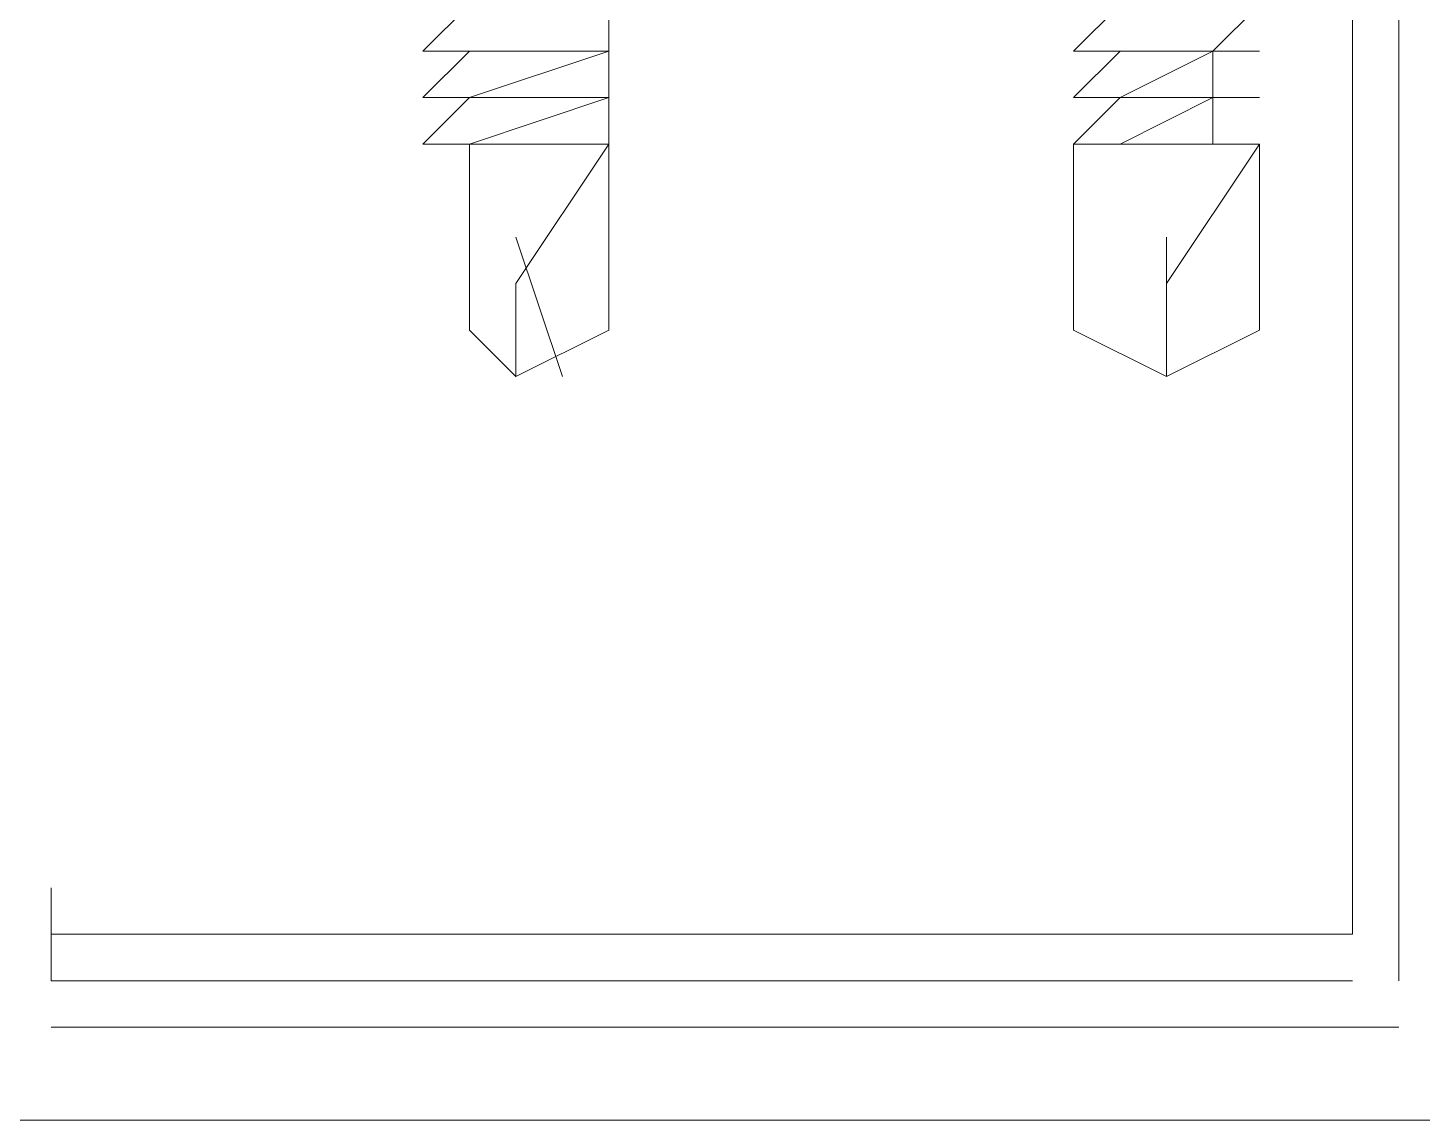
# Model space of a CAD drawing. Header units: millimetres. Extents: x 906 to 41302, y 848 to 28850.
# Drawn here: x 18371.09 to 18402.84, y 17726.04 to 17750.91 of the extents above; entities that cross this region are included whole.
import ezdxf

# ---------------------------------------------------------------- set-up
doc = ezdxf.new("R2010")
doc.units = ezdxf.units.MM
doc.layers.add('PDF_X-단위세대$및$주동평면도$A-DOOR', color=7, linetype='Continuous')

msp = doc.modelspace()

# ---------------------------------------------------------------- linework, layer by layer
at = {"layer": 'PDF_X-단위세대$및$주동평면도$A-DOOR', "lineweight": 9}
for points in [[(18402.312, 17765.195), (18402.312, 17729.211)], [(18401.253, 17729.211), (18371.62, 17729.211), (18371.62, 17730.27), (18401.253, 17730.27), (18401.253, 17764.136), (18359.978, 17764.136), (18359.978, 17759.903), (18358.92, 17759.903), (18358.92, 17764.136)], [(18402.312, 17764.136), (18402.312, 17730.27)], [(18384.32, 17751.436), (18384.32, 17750.378), (18384.32, 17749.32), (18381.145, 17748.261), (18380.087, 17748.261), (18381.145, 17749.32), (18380.087, 17749.32), (18381.145, 17750.378), (18380.087, 17750.378), (18381.145, 17751.436)], [(18399.137, 17751.436), (18398.078, 17750.378), (18399.137, 17750.378), (18398.078, 17750.378), (18398.078, 17749.32), (18399.137, 17749.32), (18398.078, 17749.32), (18395.962, 17748.261), (18394.903, 17748.261), (18395.962, 17749.32), (18394.903, 17749.32), (18395.962, 17750.378), (18394.903, 17750.378), (18395.962, 17751.436)], [(18380.087, 17750.378), (18380.087, 17750.378)], [(18380.087, 17750.378), (18380.087, 17750.378)], [(18384.32, 17750.378), (18381.145, 17750.378), (18384.32, 17750.378)], [(18381.145, 17750.378), (18381.145, 17750.378)], [(18381.145, 17750.378), (18381.145, 17750.378)], [(18381.145, 17750.378), (18384.32, 17750.378)], [(18381.145, 17750.378), (18381.145, 17750.378)], [(18384.32, 17750.378), (18384.32, 17750.378)], [(18384.32, 17750.378), (18384.32, 17750.378)], [(18384.32, 17750.378), (18384.32, 17750.378)], [(18384.32, 17750.378), (18384.32, 17750.378)], [(18384.32, 17750.378), (18384.32, 17750.378)], [(18384.32, 17750.378), (18384.32, 17750.378)], [(18384.32, 17750.378), (18384.32, 17750.378)], [(18384.32, 17750.378), (18384.32, 17750.378)], [(18394.903, 17750.378), (18394.903, 17750.378)], [(18394.903, 17750.378), (18394.903, 17750.378)], [(18398.078, 17750.378), (18395.962, 17750.378), (18398.078, 17750.378)], [(18395.962, 17750.378), (18395.962, 17750.378)], [(18395.962, 17750.378), (18395.962, 17750.378)], [(18395.962, 17750.378), (18398.078, 17750.378)], [(18395.962, 17750.378), (18395.962, 17750.378)], [(18398.078, 17750.378), (18398.078, 17750.378)], [(18398.078, 17750.378), (18398.078, 17750.378)], [(18398.078, 17750.378), (18398.078, 17750.378)], [(18398.078, 17750.378), (18398.078, 17750.378)], [(18398.078, 17750.378), (18398.078, 17750.378)], [(18398.078, 17750.378), (18398.078, 17750.378)], [(18398.078, 17750.378), (18398.078, 17750.378)], [(18398.078, 17750.378), (18398.078, 17750.378)], [(18398.078, 17750.378), (18398.078, 17750.378)], [(18398.078, 17750.378), (18398.078, 17750.378)], [(18398.078, 17750.378), (18398.078, 17750.378)], [(18398.078, 17750.378), (18398.078, 17750.378)], [(18399.137, 17750.378), (18399.137, 17750.378)], [(18399.137, 17750.378), (18399.137, 17750.378)], [(18399.137, 17750.378), (18399.137, 17750.378)], [(18380.087, 17749.32), (18380.087, 17749.32)], [(18380.087, 17749.32), (18380.087, 17749.32)], [(18380.087, 17749.32), (18380.087, 17749.32)], [(18380.087, 17749.32), (18380.087, 17749.32)], [(18381.145, 17749.32), (18381.145, 17749.32)], [(18381.145, 17749.32), (18381.145, 17749.32)], [(18381.145, 17749.32), (18381.145, 17749.32)], [(18381.145, 17749.32), (18381.145, 17749.32)], [(18381.145, 17749.32), (18381.145, 17749.32)], [(18381.145, 17749.32), (18381.145, 17749.32)], [(18381.145, 17749.32), (18381.145, 17749.32)], [(18381.145, 17749.32), (18381.145, 17749.32)], [(18384.32, 17749.32), (18384.32, 17749.32)], [(18384.32, 17749.32), (18384.32, 17749.32)], [(18384.32, 17749.32), (18384.32, 17749.32)], [(18384.32, 17749.32), (18384.32, 17749.32)], [(18394.903, 17749.32), (18394.903, 17749.32)], [(18394.903, 17749.32), (18394.903, 17749.32)], [(18394.903, 17749.32), (18394.903, 17749.32)], [(18394.903, 17749.32), (18394.903, 17749.32)], [(18395.962, 17749.32), (18395.962, 17749.32)], [(18395.962, 17749.32), (18395.962, 17749.32)], [(18395.962, 17749.32), (18395.962, 17749.32)], [(18395.962, 17749.32), (18395.962, 17749.32)], [(18395.962, 17749.32), (18395.962, 17749.32)], [(18395.962, 17749.32), (18395.962, 17749.32)], [(18395.962, 17749.32), (18395.962, 17749.32)], [(18395.962, 17749.32), (18395.962, 17749.32)], [(18398.078, 17749.32), (18398.078, 17749.32)], [(18398.078, 17749.32), (18398.078, 17749.32)], [(18398.078, 17749.32), (18398.078, 17749.32)], [(18398.078, 17749.32), (18398.078, 17749.32)], [(18398.078, 17749.32), (18398.078, 17749.32)], [(18398.078, 17749.32), (18398.078, 17749.32)], [(18398.078, 17749.32), (18398.078, 17749.32)], [(18399.137, 17749.32), (18399.137, 17749.32)], [(18399.137, 17749.32), (18399.137, 17749.32)], [(18399.137, 17749.32), (18399.137, 17749.32)], [(18399.137, 17749.32), (18399.137, 17749.32)], [(18380.087, 17748.261), (18380.087, 17748.261)], [(18380.087, 17748.261), (18380.087, 17748.261)], [(18380.087, 17748.261), (18380.087, 17748.261)], [(18380.087, 17748.261), (18380.087, 17748.261)], [(18381.145, 17748.261), (18381.145, 17748.261)], [(18381.145, 17748.261), (18381.145, 17748.261)], [(18381.145, 17748.261), (18381.145, 17748.261)], [(18381.145, 17748.261), (18381.145, 17748.261)], [(18381.145, 17748.261), (18381.145, 17748.261)], [(18381.145, 17748.261), (18381.145, 17748.261)], [(18384.32, 17748.261), (18381.145, 17748.261), (18384.32, 17748.261)], [(18381.145, 17748.261), (18381.145, 17748.261)], [(18384.32, 17748.261), (18382.203, 17745.086), (18382.203, 17742.97)], [(18384.32, 17748.261), (18384.32, 17748.261)], [(18384.32, 17748.261), (18384.32, 17748.261)], [(18384.32, 17748.261), (18384.32, 17748.261)], [(18384.32, 17748.261), (18384.32, 17748.261)], [(18394.903, 17748.261), (18394.903, 17748.261)], [(18394.903, 17748.261), (18394.903, 17748.261)], [(18394.903, 17748.261), (18394.903, 17748.261)], [(18394.903, 17748.261), (18394.903, 17748.261)], [(18394.903, 17748.261), (18394.903, 17748.261)], [(18395.962, 17748.261), (18395.962, 17748.261)], [(18395.962, 17748.261), (18395.962, 17748.261)], [(18395.962, 17748.261), (18395.962, 17748.261)], [(18395.962, 17748.261), (18395.962, 17748.261)], [(18395.962, 17748.261), (18395.962, 17748.261)], [(18398.078, 17748.261), (18395.962, 17748.261), (18398.078, 17748.261)], [(18395.962, 17748.261), (18395.962, 17748.261)], [(18399.137, 17748.261), (18397.02, 17745.086), (18397.02, 17742.97), (18397.02, 17746.145)], [(18398.078, 17748.261), (18399.137, 17748.261), (18398.078, 17748.261)], [(18398.078, 17748.261), (18398.078, 17748.261)], [(18399.137, 17748.261), (18399.137, 17748.261)], [(18399.137, 17748.261), (18399.137, 17748.261)], [(18383.262, 17742.97), (18382.203, 17746.145)], [(18381.145, 17744.028), (18381.145, 17744.028)], [(18394.903, 17744.028), (18394.903, 17744.028)], [(18382.203, 17742.97), (18382.203, 17742.97)], [(18397.02, 17742.97), (18397.02, 17742.97)], [(18371.62, 17731.328), (18371.62, 17729.211)], [(18371.62, 17731.328), (18371.62, 17731.328)], [(18371.62, 17730.27), (18371.62, 17730.27)], [(18401.253, 17730.27), (18401.253, 17730.27)], [(18401.253, 17730.27), (18401.253, 17730.27)], [(18402.312, 17730.27), (18402.312, 17730.27)], [(18371.62, 17729.211), (18371.62, 17729.211)], [(18371.62, 17729.211), (18371.62, 17729.211)], [(18401.253, 17729.211), (18401.253, 17729.211)], [(18402.312, 17729.211), (18402.312, 17729.211)], [(18371.62, 17728.153), (18402.312, 17728.153)], [(18371.62, 17728.153), (18371.62, 17728.153)], [(18402.312, 17728.153), (18402.312, 17728.153)], [(18413.953, 17726.036), (18386.437, 17726.036), (18370.562, 17726.036)], [(18386.437, 17726.036), (18386.437, 17726.036)]]:
    msp.add_lwpolyline(points, dxfattribs=at)
for points in [[(18381.145, 17751.436), (18384.32, 17751.436), (18384.32, 17750.378), (18381.145, 17750.378), (18380.087, 17750.378)], [(18395.962, 17751.436), (18398.078, 17751.436), (18399.137, 17751.436), (18398.078, 17750.378), (18395.962, 17750.378), (18394.903, 17750.378)], [(18381.145, 17750.378), (18384.32, 17750.378), (18384.32, 17749.32), (18384.32, 17748.261), (18381.145, 17748.261), (18380.087, 17748.261), (18381.145, 17749.32), (18380.087, 17749.32)], [(18381.145, 17750.378), (18384.32, 17750.378), (18381.145, 17749.32), (18380.087, 17749.32)], [(18381.145, 17750.378), (18384.32, 17750.378), (18381.145, 17749.32), (18380.087, 17749.32)], [(18384.32, 17749.32), (18381.145, 17749.32), (18384.32, 17750.378)], [(18384.32, 17749.32), (18381.145, 17749.32), (18384.32, 17750.378)], [(18395.962, 17750.378), (18398.078, 17750.378), (18399.137, 17750.378), (18398.078, 17750.378), (18398.078, 17749.32), (18399.137, 17749.32), (18398.078, 17749.32), (18398.078, 17748.261), (18395.962, 17748.261), (18394.903, 17748.261), (18395.962, 17749.32), (18394.903, 17749.32)], [(18395.962, 17750.378), (18398.078, 17750.378), (18399.137, 17750.378), (18398.078, 17750.378), (18395.962, 17749.32), (18394.903, 17749.32)], [(18395.962, 17750.378), (18398.078, 17750.378), (18399.137, 17750.378), (18398.078, 17750.378), (18395.962, 17749.32), (18394.903, 17749.32)], [(18398.078, 17749.32), (18395.962, 17749.32), (18398.078, 17750.378)], [(18398.078, 17749.32), (18395.962, 17749.32), (18398.078, 17750.378)], [(18384.32, 17749.32), (18381.145, 17748.261), (18380.087, 17748.261), (18381.145, 17749.32)], [(18384.32, 17749.32), (18381.145, 17749.32), (18380.087, 17748.261), (18381.145, 17748.261)], [(18384.32, 17748.261), (18381.145, 17748.261), (18384.32, 17749.32)], [(18398.078, 17749.32), (18395.962, 17748.261), (18394.903, 17748.261), (18395.962, 17749.32), (18398.078, 17749.32), (18399.137, 17749.32)], [(18398.078, 17749.32), (18395.962, 17748.261), (18394.903, 17748.261), (18395.962, 17749.32), (18398.078, 17749.32), (18399.137, 17749.32)], [(18398.078, 17748.261), (18395.962, 17748.261), (18398.078, 17749.32)], [(18384.32, 17744.028), (18382.203, 17742.97), (18381.145, 17744.028), (18381.145, 17748.261), (18384.32, 17748.261)], [(18399.137, 17744.028), (18397.02, 17742.97), (18394.903, 17744.028), (18394.903, 17748.261), (18399.137, 17748.261)]]:
    msp.add_lwpolyline(points, close=True, dxfattribs=at)

doc.saveas('drawing.dxf')
